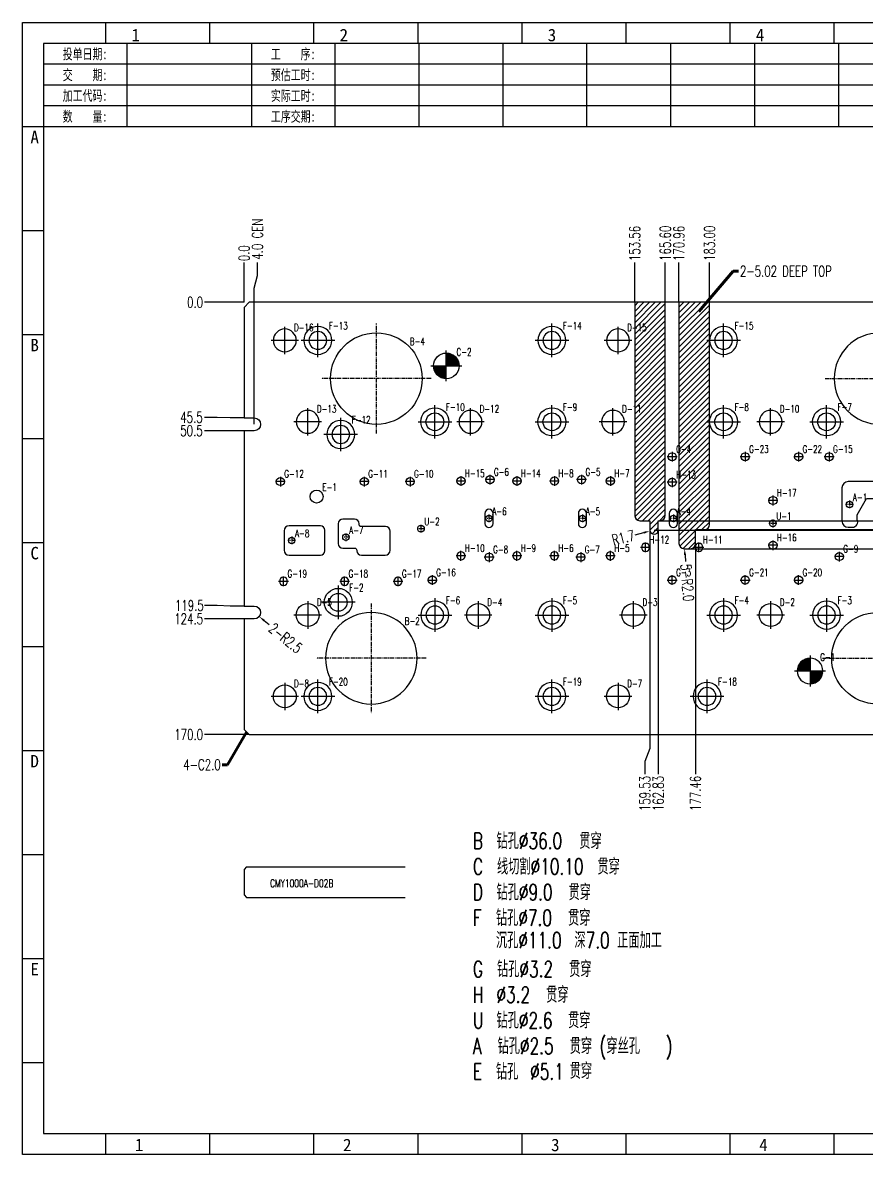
# Model space of a CAD drawing. Header units: millimetres. Extents: x -2852 to 5627, y -2271 to 1849.
# Drawn here: x 4346.7 to 4678.4, y -2270.9 to -1825.8 of the extents above; entities that cross this region are included whole.
import ezdxf
from ezdxf.enums import TextEntityAlignment as Align

# ---------------------------------------------------------------- set-up
doc = ezdxf.new("R2010")
doc.units = ezdxf.units.MM
doc.header["$PDSIZE"] = 3
doc.linetypes.add('CENTER', pattern=[50.8, 31.75, -6.35, 6.35, -6.35])
doc.linetypes.add('CENTER2', pattern=[1.125, 0.75, -0.125, 0.125, -0.125])
for name, color, linetype in [('1', 7, 'Continuous'), ('41', 1, 'Continuous'), ('51', 1, 'CENTER2'), ('D02', 67, 'Continuous')]:
    doc.layers.add(name, color=color, linetype=linetype)
doc.styles.add('jet01', font='simplex.shx', dxfattribs={"width": 0.7, "bigfont": 'hztxt.shx'})
doc.styles.add('jet02', font='simplex.shx', dxfattribs={"width": 0.7})
doc.styles.get("Standard").update_dxf_attribs({"font": '仿宋_GB2312_0.ttf', "width": 0.7})
doc.styles.add('tk', font='', dxfattribs={"width": 0.7})
doc.styles.add('tk 2', font='仿宋_GB2312_0.ttf', dxfattribs={"width": 0.65})
doc.styles.get('tk').set_extended_font_data('NSimSun')
doc.dimstyles.new('jet02', dxfattribs={"dimtxt": 3.5, "dimasz": 2.1, "dimexe": 1, "dimexo": 0, "dimgap": 0.5, "dimtad": 0, "dimtoh": 1, "dimdec": 3, "dimzin": 9, "dimdsep": 46, "dimtxsty": 'jet02', "dimcen": 0, "dimclrt": 256, "dimazin": 2, "dimtfac": 1, "dimtdec": 3, "dimtofl": 0, "dimtmove": 0, "dimatfit": 1, "dimfxl": 0, "dimarcsym": 0})

# ---------------------------------------------------------------- blocks, each defined once
blk = doc.blocks.new('A3-N')
at = {"layer": '1', "color": 1}
for p, q in [((0, 0), (0, 296.73)), ((0, 296.73), (420, 296.73)), ((21.82, 291.27), (21.82, 296.73)), ((49.09, 291.27), (49.09, 296.73)), ((76.36, 291.27), (76.36, 296.73)), ((103.64, 291.27), (103.64, 296.73)), ((103.64, 291.27), (103.64, 296.73)), ((103.64, 291.27), (103.64, 296.73)), ((130.91, 291.27), (130.91, 296.73)), ((158.18, 291.27), (158.18, 296.73)), ((185.45, 291.27), (185.45, 296.73)), ((212.73, 291.27), (212.73, 296.73)), ((5.45, 269.45), (0, 269.45)), ((5.45, 242.18), (0, 242.18)), ((5.45, 214.91), (0, 214.91)), ((5.45, 187.64), (0, 187.64)), ((5.45, 160.36), (0, 160.36)), ((5.45, 133.09), (0, 133.09)), ((5.45, 105.82), (0, 105.82)), ((5.45, 78.55), (0, 78.55)), ((5.45, 51.27), (0, 51.27)), ((5.45, 24), (0, 24)), ((21.82, 0), (21.82, 5.45)), ((49.09, 0), (49.09, 5.45)), ((76.36, 0), (76.36, 5.45)), ((103.64, 0), (103.64, 5.45)), ((130.91, 0), (130.91, 5.45)), ((158.18, 0), (158.18, 5.45)), ((185.45, 0), (185.45, 5.45)), ((212.73, 0), (212.73, 5.45)), ((1, 0), (0, 0)), ((420, 0), (1, 0))]:
    blk.add_line(p, q, dxfattribs=at)
at = {"layer": '1'}
blk.add_lwpolyline([(221.45, 5.45), (414.55, 5.45), (414.55, 291.27), (5.45, 291.27), (5.45, 5.45), (414.55, 5.45)], dxfattribs=at)
at = {"layer": '41'}
for p, q in [((27.27, 291.27), (27.27, 269.45)), ((60, 291.27), (60, 269.45)), ((81.82, 291.27), (81.82, 269.45)), ((103.82, 291.27), (103.82, 269.45)), ((125.82, 291.27), (125.82, 269.45)), ((147.82, 291.27), (147.82, 269.45)), ((169.82, 291.27), (169.82, 269.45)), ((191.82, 291.27), (191.82, 269.45)), ((213.82, 291.27), (213.82, 269.45)), ((367.82, 285.82), (5.45, 285.82)), ((367.82, 280.36), (5.45, 280.36)), ((367.82, 274.91), (5.45, 274.91)), ((414.55, 269.45), (5.45, 269.45))]:
    blk.add_line(p, q, dxfattribs=at)
at = {"layer": '1', "color": 1}
for s, p in [('1', (29.64, 295.11)), ('2', (84.18, 295.11)), ('3', (138.73, 295.11)), ('4', (193.27, 295.11)), ('1', (30.53, 4.11)), ('2', (85.08, 4.11)), ('3', (139.62, 4.11)), ('4', (194.17, 4.11))]:
    blk.add_text(s, height=3.27, dxfattribs=at).set_placement(p, align=Align.TOP_CENTER)
at = {"layer": '1', "style": 'tk', "width": 0.7}
for s, p in [('投单日期:', (16.36, 288.55)), ('工    序:', (70.91, 288.55)), ('交    期:', (16.36, 283.09)), ('预估工时:', (70.91, 283.09)), ('加工代码:', (16.36, 277.64)), ('实际工时:', (70.91, 277.64)), ('数    量:', (16.36, 272.18)), ('工序交期:', (70.91, 272.18))]:
    blk.add_text(s, height=2.727, dxfattribs=at).set_placement(p, align=Align.MIDDLE)
at = {"layer": '1', "color": 1}
for s, p in [('A', (2.04, 268.36)), ('B', (2.04, 213.82)), ('C', (2.04, 159.27)), ('D', (2.04, 104.73)), ('E', (2.04, 50.18))]:
    blk.add_text(s, height=3.27, dxfattribs=at).set_placement(p, align=Align.TOP_LEFT)
at = {"layer": '1', "style": 'tk 2', "width": 0.7}
for tag, p in [('PATR-NO1', (309.84, 32.96)), ('TITLE', (365.74, 30.9)), ('PATR-NO2', (309.84, 27.81)), ('DWG-NO:', (366.54, 18.14))]:
    blk.add_attdef(tag, p, '', height=3.27, dxfattribs=at)
at = {"layer": '1', "color": 1, "style": 'tk 2', "width": 0.7}
for tag, p in [('DRAW', (314.55, 7.27)), ('DATE', (334.72, 7.32))]:
    blk.add_attdef(tag, p, '', height=3.49, dxfattribs=at)
at = {"layer": '1', "style": 'tk 2', "width": 0.7}
for tag, p in [('SCALE', (376.55, 8.73)), ('SHEET', (386.6, 8.72)), ('REV', (397.38, 8.73))]:
    blk.add_attdef(tag, text='', height=2.18, dxfattribs=at).set_placement(p, align=Align.MIDDLE_LEFT)
blk = doc.blocks.new('D02-LM10')
at = {"layer": 'D02', "color": 6, "linetype": 'CENTER'}
for p, q in [((1.92, 0), (-1.92, 0)), ((0, 1.92), (0, -1.92))]:
    blk.add_line(p, q, dxfattribs=at)
at = {"layer": 'D02', "linetype": 'Continuous'}
blk.add_circle((0, 0), 1.6, dxfattribs=at)
blk = doc.blocks.new('D02-LM8')
at = {"layer": 'D02', "color": 6, "linetype": 'CENTER'}
for p, q in [((1.92, 0), (-1.92, 0)), ((0, 1.92), (0, -1.92))]:
    blk.add_line(p, q, dxfattribs=at)
at = {"layer": 'D02', "linetype": 'Continuous'}
blk.add_circle((0, 0), 1.6, dxfattribs=at)
blk = doc.blocks.new('D02-POST20')
at = {"layer": 'D02', "color": 6, "linetype": 'CENTER', "ltscale": 0.05}
for p, q in [((0, 21.6), (0, -21.6)), ((21.6, 0), (-21.6, 0))]:
    blk.add_line(p, q, dxfattribs=at)
at = {"layer": 'D02', "linetype": 'Continuous', "ltscale": 0.05}
blk.add_circle((0, 0), 18, dxfattribs=at)
blk = doc.blocks.new('D02-PIN10')
at = {"layer": 'D02', "color": 6, "linetype": 'CENTER'}
for p, q in [((0, 6.06), (0, -6.06)), ((6.06, 0), (-6.06, 0))]:
    blk.add_line(p, q, dxfattribs=at)
at = {"layer": 'D02', "linetype": 'Continuous'}
blk.add_circle((0, 0), 5.05, dxfattribs=at)
blk = doc.blocks.new('D02-BYKD')
at = {"layer": 'D02', "color": 6, "linetype": 'CENTER', "ltscale": 0.05}
for p, q in [((1.56, 0), (-1.56, 0)), ((0, 1.56), (0, -1.56))]:
    blk.add_line(p, q, dxfattribs=at)
at = {"layer": 'D02', "linetype": 'Continuous', "ltscale": 0.05}
blk.add_circle((0, 0), 1.3, dxfattribs=at)
blk = doc.blocks.new('D02-L8')
at = {"layer": 'D02', "color": 6, "linetype": 'CENTER'}
for p, q in [((0, 5.4), (0, -5.4)), ((5.4, 0), (-5.4, 0))]:
    blk.add_line(p, q, dxfattribs=at)
at = {"layer": 'D02', "linetype": 'Continuous'}
blk.add_circle((0, 0), 4.5, dxfattribs=at)
blk = doc.blocks.new('D02-M6')
at = {"layer": 'D02', "color": 6, "linetype": 'CENTER'}
for p, q in [((0, 6.6), (0, -6.6)), ((6.6, 0), (-6.6, 0))]:
    blk.add_line(p, q, dxfattribs=at)
at = {"layer": 'D02', "linetype": 'Continuous'}
for radius in [5.5, 3.5]:
    blk.add_circle((0, 0), radius, dxfattribs=at)
blk = doc.blocks.new('WCS')
at = {"layer": '1', "color": 6, "linetype": 'CENTER', "ltscale": 0.05}
for p, q in [((1.5, 0), (-1.5, 0)), ((0, 1.5), (0, -1.5))]:
    blk.add_line(p, q, dxfattribs=at)
at = {"layer": '1', "linetype": 'Continuous', "ltscale": 0.05}
blk.add_circle((0, 0), 1.25, dxfattribs=at)
blk = doc.blocks.new('*D4988')
at = {"layer": '41'}
blk.add_line((1807.29, 1195.85), (1807.5, 1193.34), dxfattribs=at)
at = {"layer": '41', "ltscale": 0.05}
blk.add_solid([(1807.7, 1195.89), (1806.87, 1195.82), (1807.08, 1198.36)], dxfattribs=at)
at = {"layer": 'Defpoints', "color": 0, "ltscale": 0.05}
for p in [(1806.91, 1200.36), (1807.08, 1198.36)]:
    blk.add_point(p, dxfattribs=at)
at = {"layer": '41', "ltscale": 0.05, "insert": (1808.19, 1185), "char_height": 4.2, "attachment_point": 5, "rotation": 274.7782, "style": 'jet02'}
blk.add_mtext('5-R2.0', dxfattribs=at)
blk = doc.blocks.new('*D4989')
at = {"layer": '41'}
blk.add_line((1787.72, 1203.84), (1791.08, 1204.66), dxfattribs=at)
at = {"layer": '41', "ltscale": 0.05}
blk.add_solid([(1791.18, 1204.26), (1790.98, 1205.07), (1793.53, 1205.26)], dxfattribs=at)
at = {"layer": 'Defpoints', "color": 0, "ltscale": 0.05}
for p in [(1793.53, 1205.26), (1795.13, 1205.66)]:
    blk.add_point(p, dxfattribs=at)
at = {"layer": '41', "ltscale": 0.05, "insert": (1782.99, 1202.68), "char_height": 4.2, "attachment_point": 5, "rotation": 13.7586, "style": 'jet02'}
blk.add_mtext('R1.7', dxfattribs=at)
blk = doc.blocks.new('*D4990')
at = {"layer": '41'}
blk.add_line((1641.84, 1170.08), (1643.79, 1168.48), dxfattribs=at)
at = {"layer": '41', "ltscale": 0.05}
blk.add_solid([(1642.11, 1170.4), (1641.57, 1169.75), (1639.89, 1171.67)], dxfattribs=at)
at = {"layer": 'Defpoints', "color": 0, "ltscale": 0.05}
for p in [(1637.95, 1173.26), (1639.89, 1171.67)]:
    blk.add_point(p, dxfattribs=at)
at = {"layer": '41', "ltscale": 0.05, "insert": (1650.27, 1163.18), "char_height": 4.2, "attachment_point": 5, "rotation": 320.7201, "style": 'jet02'}
blk.add_mtext('2-R2.5', dxfattribs=at)
blk = doc.blocks.new('*D4991')
at = {"layer": '41', "ltscale": 0.05}
blk.add_line((1633.95, 1295.26), (1618.35, 1295.26), dxfattribs=at)
at = {"layer": 'Defpoints', "color": 0, "ltscale": 0.05}
for p in [(1618.35, 1295.26), (1633.95, 1295.26), (1633.95, 1295.26)]:
    blk.add_point(p, dxfattribs=at)
at = {"layer": '41', "ltscale": 0.05, "insert": (1614.67, 1295.26), "char_height": 4.2, "attachment_point": 5, "style": 'jet02'}
blk.add_mtext('0.0', dxfattribs=at)
blk = doc.blocks.new('*D4992')
at = {"layer": '41', "ltscale": 0.05}
blk.add_line((1635.95, 1125.26), (1618.35, 1125.26), dxfattribs=at)
at = {"layer": 'Defpoints', "color": 0, "ltscale": 0.05}
for p in [(1633.95, 1295.26), (1618.35, 1125.26), (1635.95, 1125.26)]:
    blk.add_point(p, dxfattribs=at)
at = {"layer": '41', "ltscale": 0.05, "insert": (1612.15, 1125.26), "char_height": 4.2, "attachment_point": 5, "style": 'jet02'}
blk.add_mtext('170.0', dxfattribs=at)
blk = doc.blocks.new('*D4993')
at = {"layer": '41', "ltscale": 0.05}
blk.add_line((1633.95, 1170.76), (1618.35, 1170.76), dxfattribs=at)
at = {"layer": 'Defpoints', "color": 0, "ltscale": 0.05}
for p in [(1633.95, 1295.26), (1618.35, 1170.76), (1633.95, 1170.76)]:
    blk.add_point(p, dxfattribs=at)
at = {"layer": '41', "ltscale": 0.05, "insert": (1612.15, 1170.76), "char_height": 4.2, "attachment_point": 5, "style": 'jet02'}
blk.add_mtext('124.5', dxfattribs=at)
blk = doc.blocks.new('*D4994')
at = {"layer": '41', "ltscale": 0.05}
for p, q in [((1623.39, 1176.01), (1618.35, 1176.01)), ((1628.43, 1175.76), (1623.39, 1176.01)), ((1633.95, 1175.76), (1628.43, 1175.76))]:
    blk.add_line(p, q, dxfattribs=at)
at = {"layer": 'Defpoints', "color": 0, "ltscale": 0.05}
for p in [(1633.95, 1295.26), (1618.35, 1176.01), (1633.95, 1175.76)]:
    blk.add_point(p, dxfattribs=at)
at = {"layer": '41', "ltscale": 0.05, "insert": (1612.43, 1176.01), "char_height": 4.2, "attachment_point": 5, "style": 'jet02'}
blk.add_mtext('119.5', dxfattribs=at)
blk = doc.blocks.new('*D4995')
at = {"layer": '41', "ltscale": 0.05}
blk.add_line((1633.95, 1244.76), (1618.35, 1244.76), dxfattribs=at)
at = {"layer": 'Defpoints', "color": 0, "ltscale": 0.05}
for p in [(1633.95, 1295.26), (1618.35, 1244.76), (1633.95, 1244.76)]:
    blk.add_point(p, dxfattribs=at)
at = {"layer": '41', "ltscale": 0.05, "insert": (1613.27, 1244.76), "char_height": 4.2, "attachment_point": 5, "style": 'jet02'}
blk.add_mtext('50.5', dxfattribs=at)
blk = doc.blocks.new('*D4996')
at = {"layer": '41', "ltscale": 0.05}
for p, q in [((1623.39, 1250.01), (1618.35, 1250.01)), ((1628.43, 1249.76), (1623.39, 1250.01)), ((1633.95, 1249.76), (1628.43, 1249.76))]:
    blk.add_line(p, q, dxfattribs=at)
at = {"layer": 'Defpoints', "color": 0, "ltscale": 0.05}
for p in [(1633.95, 1295.26), (1618.35, 1250.01), (1633.95, 1249.76)]:
    blk.add_point(p, dxfattribs=at)
at = {"layer": '41', "ltscale": 0.05, "insert": (1613.27, 1250.01), "char_height": 4.2, "attachment_point": 5, "style": 'jet02'}
blk.add_mtext('45.5', dxfattribs=at)
blk = doc.blocks.new('*D4997')
at = {"layer": '41', "ltscale": 0.05}
for p, q in [((1809.41, 1198.36), (1942.48, 1198.36)), ((1942.48, 1198.36), (1947.52, 1195.36)), ((1947.52, 1195.36), (1952.56, 1195.36))]:
    blk.add_line(p, q, dxfattribs=at)
at = {"layer": 'Defpoints', "color": 0, "ltscale": 0.05}
for p in [(1633.95, 1295.26), (1809.41, 1198.36), (1952.56, 1195.36)]:
    blk.add_point(p, dxfattribs=at)
at = {"layer": '41', "ltscale": 0.05, "insert": (1957.57, 1195.36), "char_height": 4.2, "attachment_point": 5, "style": 'jet02'}
blk.add_mtext('96.9', dxfattribs=at)
blk = doc.blocks.new('*D4998')
at = {"layer": '41', "ltscale": 0.05}
for p, q in [((1795.13, 1205.66), (1942.48, 1205.66)), ((1942.48, 1205.66), (1947.52, 1200.61)), ((1947.52, 1200.61), (1952.56, 1200.61))]:
    blk.add_line(p, q, dxfattribs=at)
at = {"layer": 'Defpoints', "color": 0, "ltscale": 0.05}
for p in [(1633.95, 1295.26), (1795.13, 1205.66), (1952.56, 1200.61)]:
    blk.add_point(p, dxfattribs=at)
at = {"layer": '41', "ltscale": 0.05, "insert": (1963.17, 1200.61), "char_height": 4.2, "attachment_point": 5, "style": 'jet02'}
blk.add_mtext('89.6{\\C1; CEN }', dxfattribs=at)
blk = doc.blocks.new('*D4999')
at = {"layer": '41', "ltscale": 0.05}
blk.add_line((1814.95, 1205.86), (1952.56, 1205.86), dxfattribs=at)
at = {"layer": 'Defpoints', "color": 0, "ltscale": 0.05}
for p in [(1633.95, 1295.26), (1814.95, 1205.86), (1952.56, 1205.86)]:
    blk.add_point(p, dxfattribs=at)
at = {"layer": '41', "ltscale": 0.05, "insert": (1957.71, 1205.86), "char_height": 4.2, "attachment_point": 5, "style": 'jet02'}
blk.add_mtext('89.4', dxfattribs=at)
blk = doc.blocks.new('*D5000')
at = {"layer": '41', "ltscale": 0.05}
for p, q in [((1942.48, 1209.36), (1947.52, 1211.11)), ((1947.52, 1211.11), (1952.56, 1211.11)), ((1797.55, 1209.36), (1942.48, 1209.36))]:
    blk.add_line(p, q, dxfattribs=at)
at = {"layer": 'Defpoints', "color": 0, "ltscale": 0.05}
for p in [(1633.95, 1295.26), (1952.56, 1211.11), (1797.55, 1209.36)]:
    blk.add_point(p, dxfattribs=at)
at = {"layer": '41', "ltscale": 0.05, "insert": (1957.57, 1211.11), "char_height": 4.2, "attachment_point": 5, "style": 'jet02'}
blk.add_mtext('85.9', dxfattribs=at)
blk = doc.blocks.new('*D5001')
at = {"layer": '41', "ltscale": 0.05}
blk.add_line((1633.95, 1295.26), (1633.95, 1310.86), dxfattribs=at)
at = {"layer": 'Defpoints', "color": 0, "ltscale": 0.05}
for p in [(1633.95, 1310.86), (1633.95, 1295.26), (1633.95, 1295.26)]:
    blk.add_point(p, dxfattribs=at)
at = {"layer": '41', "ltscale": 0.05, "insert": (1633.95, 1314.54), "char_height": 4.2, "attachment_point": 5, "rotation": 90, "style": 'jet02'}
blk.add_mtext('0.0', dxfattribs=at)
blk = doc.blocks.new('*D5002')
at = {"layer": '41', "ltscale": 0.05}
for p, q in [((1639.2, 1305.82), (1639.2, 1310.86)), ((1637.95, 1300.78), (1639.2, 1305.82)), ((1637.95, 1247.26), (1637.95, 1300.78))]:
    blk.add_line(p, q, dxfattribs=at)
at = {"layer": 'Defpoints', "color": 0, "ltscale": 0.05}
for p in [(1639.2, 1310.86), (1633.95, 1295.26), (1637.95, 1247.26)]:
    blk.add_point(p, dxfattribs=at)
at = {"layer": '41', "ltscale": 0.05, "insert": (1639.2, 1320.07), "char_height": 4.2, "attachment_point": 5, "rotation": 90, "style": 'jet02'}
blk.add_mtext('4.0{\\C1; CEN }', dxfattribs=at)
blk = doc.blocks.new('*D5003')
at = {"layer": '41', "ltscale": 0.05}
blk.add_line((1787.51, 1295.26), (1787.51, 1310.86), dxfattribs=at)
at = {"layer": 'Defpoints', "color": 0, "ltscale": 0.05}
for p in [(1787.51, 1310.86), (1633.95, 1295.26), (1787.51, 1295.26)]:
    blk.add_point(p, dxfattribs=at)
at = {"layer": '41', "ltscale": 0.05, "insert": (1787.51, 1318.39), "char_height": 4.2, "attachment_point": 5, "rotation": 90, "style": 'jet02'}
blk.add_mtext('153.56', dxfattribs=at)
blk = doc.blocks.new('*D5004')
at = {"layer": '41', "ltscale": 0.05}
blk.add_line((1799.55, 1295.26), (1799.55, 1310.86), dxfattribs=at)
at = {"layer": 'Defpoints', "color": 0, "ltscale": 0.05}
for p in [(1799.55, 1310.86), (1633.95, 1295.26), (1799.55, 1295.26)]:
    blk.add_point(p, dxfattribs=at)
at = {"layer": '41', "ltscale": 0.05, "insert": (1799.55, 1318.46), "char_height": 4.2, "attachment_point": 5, "rotation": 90, "style": 'jet02'}
blk.add_mtext('165.60', dxfattribs=at)
blk = doc.blocks.new('*D5005')
at = {"layer": '41', "ltscale": 0.05}
blk.add_line((1804.91, 1295.26), (1804.91, 1310.86), dxfattribs=at)
at = {"layer": 'Defpoints', "color": 0, "ltscale": 0.05}
for p in [(1804.91, 1310.86), (1633.95, 1295.26), (1804.91, 1295.26)]:
    blk.add_point(p, dxfattribs=at)
at = {"layer": '41', "ltscale": 0.05, "insert": (1804.91, 1318.39), "char_height": 4.2, "attachment_point": 5, "rotation": 90, "style": 'jet02'}
blk.add_mtext('170.96', dxfattribs=at)
blk = doc.blocks.new('*D5006')
at = {"layer": '41', "ltscale": 0.05}
blk.add_line((1816.95, 1295.26), (1816.95, 1310.86), dxfattribs=at)
at = {"layer": 'Defpoints', "color": 0, "ltscale": 0.05}
for p in [(1816.95, 1310.86), (1633.95, 1295.26), (1816.95, 1295.26)]:
    blk.add_point(p, dxfattribs=at)
at = {"layer": '41', "ltscale": 0.05, "insert": (1816.95, 1318.46), "char_height": 4.2, "attachment_point": 5, "rotation": 90, "style": 'jet02'}
blk.add_mtext('183.00', dxfattribs=at)
blk = doc.blocks.new('*D5007')
at = {"layer": '41', "ltscale": 0.05}
blk.add_line((1936.95, 1293.26), (1936.95, 1310.86), dxfattribs=at)
at = {"layer": 'Defpoints', "color": 0, "ltscale": 0.05}
for p in [(1936.95, 1310.86), (1633.95, 1295.26), (1936.95, 1293.26)]:
    blk.add_point(p, dxfattribs=at)
at = {"layer": '41', "ltscale": 0.05, "insert": (1936.95, 1317.34), "char_height": 4.2, "attachment_point": 5, "rotation": 90, "style": 'jet02'}
blk.add_mtext('303.0', dxfattribs=at)
blk = doc.blocks.new('*D5008')
at = {"layer": '41', "ltscale": 0.05}
for p, q in [((1793.48, 1205.66), (1793.48, 1119.73)), ((1793.48, 1119.73), (1791.53, 1114.69)), ((1791.53, 1114.69), (1791.53, 1109.65))]:
    blk.add_line(p, q, dxfattribs=at)
at = {"layer": 'Defpoints', "color": 0, "ltscale": 0.05}
for p in [(1633.95, 1295.26), (1793.48, 1205.66), (1791.53, 1109.65)]:
    blk.add_point(p, dxfattribs=at)
at = {"layer": '41', "ltscale": 0.05, "insert": (1791.53, 1102.05), "char_height": 4.2, "attachment_point": 5, "rotation": 90, "style": 'jet02'}
blk.add_mtext('159.53', dxfattribs=at)
blk = doc.blocks.new('*D5009')
at = {"layer": '41', "ltscale": 0.05}
blk.add_line((1796.78, 1205.66), (1796.78, 1109.65), dxfattribs=at)
at = {"layer": 'Defpoints', "color": 0, "ltscale": 0.05}
for p in [(1633.95, 1295.26), (1796.78, 1205.66), (1796.78, 1109.65)]:
    blk.add_point(p, dxfattribs=at)
at = {"layer": '41', "ltscale": 0.05, "insert": (1796.78, 1102.05), "char_height": 4.2, "attachment_point": 5, "rotation": 90, "style": 'jet02'}
blk.add_mtext('162.83', dxfattribs=at)
blk = doc.blocks.new('*D5010')
at = {"layer": '41', "ltscale": 0.05}
blk.add_line((1811.41, 1200.36), (1811.41, 1109.65), dxfattribs=at)
at = {"layer": 'Defpoints', "color": 0, "ltscale": 0.05}
for p in [(1633.95, 1295.26), (1811.41, 1200.36), (1811.41, 1109.65)]:
    blk.add_point(p, dxfattribs=at)
at = {"layer": '41', "ltscale": 0.05, "insert": (1811.41, 1102.12), "char_height": 4.2, "attachment_point": 5, "rotation": 90, "style": 'jet02'}
blk.add_mtext('177.46', dxfattribs=at)

msp = doc.modelspace()

# ---------------------------------------------------------------- hatches: boundary and pattern name
at = {"layer": '41', "ltscale": 0.05}
h = msp.add_hatch(dxfattribs=at)
h.set_pattern_fill('ANSI31', color=256, scale=0.5, style=0)
h.set_pattern_definition([(45, (4433.809, -1935.7575), (-1.122532, 1.122532), [])])
h.paths.add_polyline_path([(4736.809, -2103.7575), (4736.809, -1937.7575), (4734.809, -1935.7575), (4599.404, -1935.7575), (4599.404, -2019.6575, -0.41421356), (4597.404, -2021.6575), (4596.634, -2021.6575), (4596.634, -2025.3575, -1), (4593.334, -2025.3575), (4593.334, -2021.6575), (4589.364, -2021.6575, -0.41421356), (4587.364, -2019.6575), (4587.364, -1935.7575), (4435.809, -1935.7575), (4433.809, -1937.7575), (4433.809, -1981.2575), (4437.809, -1981.2575, -1), (4437.809, -1986.2575), (4433.809, -1986.2575), (4433.809, -2055.2575), (4437.809, -2055.2575, -1), (4437.809, -2060.2575), (4433.809, -2060.2575), (4433.809, -2103.7575), (4435.809, -2105.7575), (4734.809, -2105.7575)], flags=17)
h.paths.add_polyline_path([(4736.809, -2103.7575), (4736.809, -1937.7575), (4734.809, -1935.7575), (4616.804, -1935.7575), (4616.804, -2023.1575, -0.41421356), (4614.804, -2025.1575), (4611.264, -2025.1575), (4611.264, -2030.6575, -0.41421356), (4609.264, -2032.6575), (4606.764, -2032.6575, -0.41421356), (4604.764, -2030.6575), (4604.764, -1935.7575), (4435.809, -1935.7575), (4433.809, -1937.7575), (4433.809, -1981.2575), (4437.809, -1981.2575, -1), (4437.809, -1986.2575), (4433.809, -1986.2575), (4433.809, -2055.2575), (4437.809, -2055.2575, -1), (4437.809, -2060.2575), (4433.809, -2060.2575), (4433.809, -2103.7575), (4435.809, -2105.7575), (4734.809, -2105.7575)], flags=17)
at = {"layer": 'D02', "ltscale": 0.05}
h = msp.add_hatch(dxfattribs=at)
h.set_pattern_fill('ANSI31', color=3, scale=0.1, angle=180, style=0)
h.set_pattern_definition([(225, (5160.1153, -1469.24046), (0.2245064, -0.2245064), [])])
h.paths.add_polyline_path([(4508.259, -1960.7575, 0.41421356), (4513.309, -1965.8075), (4513.309, -1960.7575)])
h.paths.add_polyline_path([(4518.359, -1960.7575, 0.41421356), (4513.309, -1955.7075), (4513.309, -1960.7575)])
h = msp.add_hatch(dxfattribs=at)
h.set_pattern_fill('ANSI31', color=3, scale=0.1, style=0)
h.set_pattern_definition([(135, (5303.1153, -2572.2746), (0.2245064, 0.2245064), [])])
edge = h.paths.add_edge_path()
edge.add_ellipse((4656.309, -2080.7575), major_axis=(3.5709, 3.5709), ratio=1, start_angle=45, end_angle=135, ccw=False)
edge.add_line((4656.309, -2075.7075), (4656.309, -2080.7575))
edge.add_line((4656.309, -2080.7575), (4651.259, -2080.7575))
edge = h.paths.add_edge_path()
edge.add_ellipse((4656.309, -2080.7575), major_axis=(3.5709, 3.5709), ratio=1, start_angle=225, end_angle=315, ccw=False)
edge.add_line((4656.309, -2085.8075), (4656.309, -2080.7575))
edge.add_line((4656.309, -2080.7575), (4661.359, -2080.7575))

# ---------------------------------------------------------------- linework, layer by layer
at = {"layer": '1', "ltscale": 0.05}
for p, q in [((4434.809, -2157.8311), (4433.809, -2158.8311)), ((4434.809, -2157.8311), (4497.1831, -2157.8311)), ((4433.809, -2158.8311), (4433.809, -2168.8311)), ((4433.809, -2168.8311), (4434.809, -2169.8311)), ((4434.809, -2169.8311), (4497.1831, -2169.8311))]:
    msp.add_line(p, q, dxfattribs=at)
at = {"layer": 'D02', "ltscale": 0.05}
for points in [[(4433.809, -2055.2575), (4437.809, -2055.2575, -1), (4437.809, -2060.2575), (4433.809, -2060.2575), (4433.809, -2103.7575), (4435.809, -2105.7575), (4734.809, -2105.7575), (4736.809, -2103.7575), (4736.809, -1937.7575), (4734.809, -1935.7575), (4435.809, -1935.7575), (4433.809, -1937.7575), (4433.809, -1981.2575), (4437.809, -1981.2575, -1), (4437.809, -1986.2575), (4433.809, -1986.2575)], [(4681.109, -2012.9775, 0.41421356), (4683.209, -2010.8775), (4683.209, -2008.3575, 0.41421356), (4681.109, -2006.2575), (4671.309, -2006.2575, 0.41421356), (4668.809, -2008.7575), (4668.809, -2021.7575, 0.41421356), (4671.309, -2024.2575), (4672.959, -2024.2575, 0.54980446), (4674.859, -2021.2631), (4674.859, -2019.369), (4678.5491, -2012.9775)], [(4531.659, -2022.7575), (4531.659, -2018.7575, 1), (4528.459, -2018.7575), (4528.459, -2022.7575, 1)], [(4568.409, -2022.7575), (4568.409, -2018.7575, 1), (4565.209, -2018.7575), (4565.209, -2022.7575, 1)], [(4604.159, -2022.7575), (4604.159, -2018.7575, 1), (4600.959, -2018.7575), (4600.959, -2022.7575, 1)], [(4451.509, -2035.2575), (4463.779, -2035.2575, 0.41421356), (4465.579, -2033.4575), (4465.579, -2025.4075, 0.41421356), (4463.779, -2023.6075), (4451.509, -2023.6075, 0.41421356), (4449.509, -2025.6075), (4449.509, -2033.2575, 0.41421356)], [(4477.209, -2021.0575), (4472.609, -2021.0575, 0.41421356), (4470.809, -2022.8575), (4470.809, -2030.6575, 0.41421356), (4472.609, -2032.4575), (4477.309, -2032.4575, -0.41421356), (4478.109, -2033.2575), (4478.109, -2033.4575, 0.41421356), (4479.909, -2035.2575), (4489.209, -2035.2575, 0.41421356), (4491.209, -2033.2575), (4491.209, -2025.7575, 0.41421356), (4489.409, -2023.9575), (4479.809, -2023.9575, -0.41421356), (4479.009, -2023.1575), (4479.009, -2022.8575, 0.41421356)]]:
    msp.add_lwpolyline(points, format="xyb", close=True, dxfattribs=at)
for points in [[(4587.364, -1935.7575), (4587.364, -2019.6575, 0.41421356), (4589.364, -2021.6575), (4593.334, -2021.6575), (4593.334, -2025.3575, 1), (4596.634, -2025.3575), (4596.634, -2021.6575), (4597.404, -2021.6575, 0.41421356), (4599.404, -2019.6575), (4599.404, -1935.7575)], [(4604.764, -1935.7575), (4604.764, -2030.6575, 0.41421356), (4606.764, -2032.6575), (4609.264, -2032.6575, 0.41421356), (4611.264, -2030.6575), (4611.264, -2025.1575), (4614.804, -2025.1575, 0.41421356), (4616.804, -2023.1575), (4616.804, -1935.7575)]]:
    msp.add_lwpolyline(points, format="xyb", dxfattribs=at)
msp.add_circle((4462.309, -2012.1575), 2.555, dxfattribs=at)

# ---------------------------------------------------------------- block references
at = {"layer": '1', "ltscale": 0.05, "xscale": 1.5, "yscale": 1.5, "zscale": 1.5}
msp.add_blockref('A3-N', (4346.7373, -2270.8642), dxfattribs=at)
at = {"layer": '51', "ltscale": 0.05}
for p in [(4671.809, -2015.2575), (4530.059, -2020.7575), (4566.809, -2020.7575), (4602.559, -2020.7575), (4452.509, -2029.4325), (4473.809, -2028.1575)]:
    msp.add_blockref('WCS', p, dxfattribs=at)
at = {"layer": 'D02', "extrusion": (0, 0, -1), "zscale": -1, "rotation": 180}
for name, p in [('D02-M6', (-4462.809, -1950.7575)), ('D02-M6', (-4554.809, -1950.7575)), ('D02-M6', (-4622.309, -1950.7575)), ('D02-L8', (-4449.809, -1950.7575)), ('D02-L8', (-4580.809, -1950.7575)), ('D02-L8', (-4458.809, -1982.7575)), ('D02-L8', (-4522.809, -1982.7575)), ('D02-L8', (-4578.809, -1982.7575)), ('D02-L8', (-4640.809, -1982.7575)), ('D02-M6', (-4471.809, -1987.7575)), ('D02-LM10', (-4519.059, -2035.4575)), ('D02-LM10', (-4541.059, -2035.4575)), ('D02-LM10', (-4555.809, -2035.4575)), ('D02-LM10', (-4577.809, -2035.4575)), ('D02-LM10', (-4591.609, -2032.1575)), ('D02-LM10', (-4612.609, -2032.1575)), ('D02-LM8', (-4449.309, -2045.5075)), ('D02-LM8', (-4473.309, -2045.5075)), ('D02-LM8', (-4494.309, -2045.5075)), ('D02-M6', (-4462.809, -2090.7575)), ('D02-M6', (-4554.809, -2090.7575)), ('D02-M6', (-4615.809, -2090.7575))]:
    msp.add_blockref(name, p, dxfattribs=at)
at = {"layer": 'D02', "ltscale": 0.05}
for p, rotation in [((4485.809, -1965.7575), 270), ((4682.809, -2075.7575), 90)]:
    msp.add_blockref('D02-POST20', p, dxfattribs=dict(at, rotation=rotation))
at = {"layer": 'D02', "ltscale": 0.05, "extrusion": (0, 0, -1), "zscale": -1}
for p, rotation in [((-4683.809, -1965.7575), 270), ((-4483.809, -2075.7575), 90)]:
    msp.add_blockref('D02-POST20', p, dxfattribs=dict(at, rotation=rotation))
at = {"layer": 'D02', "rotation": 180}
for name, p in [('D02-PIN10', (4513.309, -1960.7575)), ('D02-M6', (4508.809, -1982.7575)), ('D02-M6', (4554.809, -1982.7575)), ('D02-M6', (4622.309, -1982.7575)), ('D02-M6', (4662.809, -1982.7575)), ('D02-LM8', (4507.809, -2045.0075)), ('D02-LM8', (4602.109, -2045.0075)), ('D02-LM8', (4630.809, -2045.0075)), ('D02-LM8', (4651.809, -2045.0075))]:
    msp.add_blockref(name, p, dxfattribs=at)
at = {"layer": 'D02'}
for name, p in [('D02-LM8', (4602.109, -1996.5075)), ('D02-LM8', (4630.809, -1996.5075)), ('D02-LM8', (4651.809, -1996.5075)), ('D02-LM8', (4663.809, -1996.5075)), ('D02-LM8', (4448.059, -2006.2575)), ('D02-LM8', (4481.059, -2006.2575)), ('D02-LM8', (4499.059, -2006.2575)), ('D02-LM10', (4519.059, -2006.0575)), ('D02-LM8', (4530.459, -2005.5075)), ('D02-LM10', (4541.059, -2006.0575)), ('D02-LM10', (4555.809, -2006.0575)), ('D02-LM8', (4566.459, -2005.5075)), ('D02-LM10', (4577.809, -2006.0575)), ('D02-LM10', (4602.109, -2006.5575)), ('D02-LM10', (4641.709, -2013.7075)), ('D02-BYKD', (4503.339, -2024.7875)), ('D02-BYKD', (4641.709, -2022.7075)), ('D02-LM10', (4641.709, -2031.3075)), ('D02-LM8', (4667.809, -2035.7575)), ('D02-LM8', (4530.159, -2036.0075)), ('D02-LM8', (4566.159, -2036.0075)), ('D02-M6', (4470.809, -2053.7575)), ('D02-L8', (4458.809, -2058.7575)), ('D02-L8', (4525.809, -2058.7575)), ('D02-L8', (4586.809, -2058.7575)), ('D02-L8', (4640.809, -2058.7575)), ('D02-L8', (4449.809, -2090.7575)), ('D02-L8', (4580.809, -2090.7575))]:
    msp.add_blockref(name, p, dxfattribs=at)
at = {"layer": 'D02', "extrusion": (0, 0, -1), "zscale": -1}
for name, p in [('D02-M6', (-4508.809, -2058.7575)), ('D02-M6', (-4554.809, -2058.7575)), ('D02-M6', (-4622.309, -2058.7575)), ('D02-M6', (-4662.809, -2058.7575)), ('D02-PIN10', (-4656.309, -2080.7575))]:
    msp.add_blockref(name, p, dxfattribs=at)

# ---------------------------------------------------------------- texts
at = {"layer": '1', "ltscale": 0.05, "style": 'jet01', "width": 0.7}
msp.add_text('CMY1000A-D02B', height=3.083124, dxfattribs=at).set_placement((4444.0087, -2165.7871))
at = {"layer": '41', "ltscale": 0.05, "style": 'jet01', "width": 0.7}
for s, height, p in [('D-16', 2.94, (4453.4068, -1947.1598)), ('F-13', 2.94, (4467.1139, -1946.4527)), ('F-14', 2.94, (4559.1139, -1946.4527)), ('D-15', 2.94, (4584.4068, -1947.1598)), ('F-15', 2.94, (4626.6139, -1946.4527)), ('B-4', 2.94, (4498.9527, -1952.6138)), ('C-2', 2.94, (4517.2957, -1956.7709)), ('F-10', 2.94, (4513.1139, -1978.4527)), ('F-9', 2.94, (4559.1139, -1978.4527)), ('F-8', 2.94, (4626.6139, -1978.4527)), ('F-7', 2.94, (4667.1139, -1978.4527)), ('D-13', 2.94, (4462.4068, -1979.1598)), ('F-12', 2.94, (4476.1139, -1983.4527)), ('D-12', 2.94, (4526.4068, -1979.1598)), ('D-11', 2.94, (4582.4068, -1979.1598)), ('D-10', 2.94, (4644.4068, -1979.1598)), ('G-4', 2.94, (4603.6562, -1994.9604)), ('G-23', 2.94, (4632.3562, -1994.9604)), ('G-22', 2.94, (4653.3562, -1994.9604)), ('G-15', 2.94, (4665.3562, -1994.9604)), ('G-12', 2.94, (4449.6062, -2004.7104)), ('G-11', 2.94, (4482.6062, -2004.7104)), ('G-10', 2.94, (4500.6062, -2004.7104)), ('H-15', 2.94, (4520.6062, -2004.5104)), ('G-6', 2.94, (4532.0062, -2003.9604)), ('H-14', 2.94, (4542.6062, -2004.5104)), ('H-8', 2.94, (4557.3562, -2004.5104)), ('G-5', 2.94, (4568.0062, -2003.9604)), ('H-7', 2.94, (4579.3562, -2004.5104)), ('H-13', 2.94, (4603.6562, -2005.0104)), ('E-1', 2.94, (4464.5314, -2009.9351)), ('H-17', 2.94, (4643.2562, -2012.1604)), ('A-1', 2.94, (4673.1087, -2013.9579)), ('U-2', 2.94, (4504.674, -2023.4525)), ('A-6', 2.94, (4531.3587, -2019.4579)), ('A-5', 2.94, (4568.1087, -2019.4579)), ('A-4', 2.94, (4603.8587, -2019.4579)), ('U-1', 2.94, (4643.044, -2021.3725)), ('A-7', 2.94, (4475.1087, -2026.8579)), ('A-8', 2.94, (4453.8087, -2028.1329)), ('H-12', 2.94, (4593.1562, -2030.6104)), ('H-11', 2.94, (4614.1562, -2030.6104)), ('H-16', 2.94, (4643.2562, -2029.7604)), ('H-10', 2.94, (4520.6062, -2033.9104)), ('G-8', 2.94, (4531.7062, -2034.4604)), ('H-9', 2.94, (4542.6062, -2033.9104)), ('H-6', 2.94, (4557.3562, -2033.9104)), ('G-7', 2.94, (4567.7062, -2034.4604)), ('H-5', 2.94, (4579.3562, -2033.9104)), ('G-9', 2.94, (4669.3562, -2034.2104)), ('G-19', 2.94, (4450.8562, -2043.9604)), ('G-18', 2.94, (4474.8562, -2043.9604)), ('G-17', 2.94, (4495.8562, -2043.9604)), ('G-16', 2.94, (4509.3562, -2043.4604)), ('G-3', 2.94, (4603.6562, -2043.4604)), ('G-21', 2.94, (4632.3562, -2043.4604)), ('G-20', 2.94, (4653.3562, -2043.4604)), ('F-2', 2.94, (4475.1139, -2049.4527)), ('F-6', 2.94, (4513.1139, -2054.4527)), ('F-5', 2.94, (4559.1139, -2054.4527)), ('F-4', 2.94, (4626.6139, -2054.4527)), ('F-3', 2.94, (4667.1139, -2054.4527)), ('D-5', 2.94, (4462.4068, -2055.1598)), ('D-4', 2.94, (4529.4068, -2055.1598)), ('D-3', 2.94, (4590.4068, -2055.1598)), ('D-2', 2.94, (4644.4068, -2055.1598)), ('B-2', 2.94, (4496.9527, -2062.6138)), ('C-1', 2.94, (4660.2957, -2076.7709)), ('D-8', 2.94, (4453.4068, -2087.1598)), ('F-20', 2.94, (4467.1139, -2086.4527)), ('F-19', 2.94, (4559.1139, -2086.4527)), ('D-7', 2.94, (4584.4068, -2087.1598)), ('F-18', 2.94, (4620.1139, -2086.4527)), ('B', 6.3, (4523.771, -2150.753)), ('钻孔%%c36.0', 6.3, (4533.011, -2150.753)), ('贯穿', 6.3, (4565.561, -2150.753)), ('线切割%%c10.10', 6.3, (4533.221, -2160.833)), ('贯穿', 6.3, (4572.701, -2160.833)), ('C', 6.3, (4523.771, -2160.833)), ('D', 6.3, (4523.771, -2170.913)), ('钻孔%%c9.0', 6.3, (4533.011, -2170.913)), ('贯穿', 6.3, (4561.361, -2170.913)), ('F', 6.3, (4523.771, -2180.993)), ('钻孔%%c7.0', 6.3, (4532.801, -2180.993)), ('贯穿', 6.3, (4561.151, -2180.993)), ('沉孔%%c11.0', 6.3, (4532.801, -2189.813)), ('深7.0', 6.3, (4563.671, -2189.813)), ('正面加工', 6.3, (4580.471, -2189.813)), ('钻孔%%c3.2', 6.3, (4533.221, -2201.153)), ('贯穿', 6.3, (4561.571, -2201.153)), ('G', 6.3, (4523.771, -2201.153)), ('H', 6.3, (4523.771, -2211.233)), ('%%c3.2', 6.3, (4533.011, -2211.233)), ('贯穿', 6.3, (4552.541, -2211.233)), ('U', 6.3, (4523.771, -2221.313)), ('钻孔%%c2.6', 6.3, (4533.011, -2221.313)), ('贯穿', 6.3, (4561.151, -2221.313)), ('A', 6.3, (4523.771, -2231.393)), ('钻孔%%c2.5', 6.3, (4533.431, -2231.393)), ('贯穿', 6.3, (4561.781, -2231.393)), ('(穿丝孔   )', 6.3, (4573.5773, -2231.393)), ('贯穿', 6.3, (4561.781, -2241.2006)), ('E', 6.3, (4523.771, -2241.473)), ('钻孔', 6.3, (4532.801, -2241.473)), ('%%C5.1', 6.3, (4546.253, -2241.473))]:
    msp.add_text(s, height=height, dxfattribs=at).set_placement(p)
at = {"layer": '41', "ltscale": 0.05, "char_height": 4.2, "style": 'jet02'}
for s, insert, attachment_point in [('2-5.02 DEEP TOP', (4628.7233, -1923.5273), 4), ('4-C2.0', (4424.624, -2117.6089), 6)]:
    msp.add_mtext(s, dxfattribs=dict(at, insert=insert, attachment_point=attachment_point))

# ---------------------------------------------------------------- dimensions: what is measured, and where the dimension line sits
at = {"layer": '41', "ltscale": 0.05}
for feature_location, offset, dtype, picture, middle in [((4437.809, -1983.7575), (1.25, 63.6026), 1, '*D5002', (4439.059, -1910.9449)), ((4594.984, -2025.3575), (157.4276, -5.05), 0, '*D4998', (4763.0216, -2030.4075))]:
    dim = msp.add_ordinate_dim(feature_location=feature_location, offset=offset, dtype=dtype, origin=(4433.809, -1935.7575), text='<>{\\C1; CEN }', dimstyle='jet02', override={"dimscale": 1.2, "dimtoh": 0, "dimdec": 1, "dimzin": 1, "dimclrd": 256, "dimclre": 256, "dimadec": 1, "dimazin": 0, "dimatfit": 3, "dimlwd": 65535, "dimlwe": 65535}, dxfattribs=at)
    dim.commit()
    dim.dimension.update_dxf_attribs({"geometry": picture, "text_midpoint": middle, "insert": (2799.8548, -3231.0141)})
for feature_location, offset, dtype, origin, override, picture, middle, set_off in [((4599.4040081371, -1935.7575295548), (0, 15.6026032604), 1, (4433.8090081371, -1935.7575295548), {"dimscale": 1.2, "dimtoh": 0, "dimdec": 2, "dimzin": 1, "dimclrd": 256, "dimclre": 256, "dimazin": 0, "dimatfit": 3, "dimlwd": 65535, "dimlwe": 65535}, '*D5004', (4599.4040081371, -1912.5549262944), (2799.8547928426, -3231.0141412744)), ((4616.8040081371, -1935.7575295548), (0, 15.6026032604), 1, (4433.8090081371, -1935.7575295548), {"dimscale": 1.2, "dimtoh": 0, "dimdec": 2, "dimzin": 1, "dimclrd": 256, "dimclre": 256, "dimazin": 0, "dimatfit": 3, "dimlwd": 65535, "dimlwe": 65535}, '*D5006', (4616.8040081371, -1912.5549262944), (2799.8547928426, -3231.0141412744)), ((4587.3640081371, -1935.7575295548), (0, 15.6026032604), 1, (4433.8090081371, -1935.7575295548), {"dimscale": 1.2, "dimtoh": 0, "dimdec": 2, "dimzin": 1, "dimclrd": 256, "dimclre": 256, "dimazin": 0, "dimatfit": 3, "dimlwd": 65535, "dimlwe": 65535}, '*D5003', (4587.3640081371, -1912.6249262944), (2799.8547928426, -3231.0141412744)), ((4604.7640081371, -1935.7575295548), (0, 15.6026032604), 1, (4433.8090081371, -1935.7575295548), {"dimscale": 1.2, "dimtoh": 0, "dimdec": 2, "dimzin": 1, "dimclrd": 256, "dimclre": 256, "dimazin": 0, "dimatfit": 3, "dimlwd": 65535, "dimlwe": 65535}, '*D5005', (4604.7640081371, -1912.6249262944), (2799.8547928426, -3231.0141412744)), ((4736.809, -1937.7575), (0, 17.6026), 1, (4433.809, -1935.7575), {"dimscale": 1.2, "dimtoh": 0, "dimdec": 1, "dimzin": 1, "dimclrd": 256, "dimclre": 256, "dimadec": 1, "dimazin": 0, "dimatfit": 3, "dimlwd": 65535, "dimlwe": 65535}, '*D5007', (4736.809, -1913.6749), (2799.8548, -3231.0141)), ((4433.8090081371, -1935.7575295548), (0, 15.6026032604), 1, (4433.8090081371, -1935.7575295548), {"dimscale": 1.2, "dimtoh": 0, "dimdec": 1, "dimzin": 1, "dimclrd": 256, "dimclre": 256, "dimadec": 1, "dimazin": 0, "dimatfit": 3, "dimlwd": 65535, "dimlwe": 65535}, '*D5001', (4433.8090081371, -1916.4749262944), (2799.8547928426, -3231.0141412744)), ((4435.809, -2105.7575), (-17.6026, 0), 0, (4433.809, -1935.7575), {"dimscale": 1.2, "dimtoh": 0, "dimdec": 1, "dimzin": 1, "dimclrd": 256, "dimclre": 256, "dimadec": 1, "dimazin": 0, "dimatfit": 3, "dimlwd": 65535, "dimlwe": 65535}, '*D4992', (4412.0064, -2105.7575), (2799.8548, -3231.0141)), ((4433.809, -2060.2575), (-15.6026, 0), 0, (4433.809, -1935.7575), {"dimscale": 1.2, "dimtoh": 0, "dimdec": 1, "dimzin": 1, "dimclrd": 256, "dimclre": 256, "dimadec": 1, "dimazin": 0, "dimatfit": 3, "dimlwd": 65535, "dimlwe": 65535}, '*D4993', (4412.0064, -2060.2575), (2799.8548, -3231.0141)), ((4433.809, -2055.2575), (-15.6026, 0.25), 0, (4433.809, -1935.7575), {"dimscale": 1.2, "dimtoh": 0, "dimdec": 1, "dimzin": 1, "dimclrd": 256, "dimclre": 256, "dimadec": 1, "dimazin": 0, "dimatfit": 3, "dimlwd": 65535, "dimlwe": 65535}, '*D4994', (4412.2864, -2055.0075), (2799.8548, -3231.0141)), ((4433.809, -1986.2575), (-15.6026, 0), 0, (4433.809, -1935.7575), {"dimscale": 1.2, "dimtoh": 0, "dimdec": 1, "dimzin": 1, "dimclrd": 256, "dimclre": 256, "dimadec": 1, "dimazin": 0, "dimatfit": 3, "dimlwd": 65535, "dimlwe": 65535}, '*D4995', (4413.1264, -1986.2575), (2799.8548, -3231.0141)), ((4433.809, -1981.2575), (-15.6026, 0.25), 0, (4433.809, -1935.7575), {"dimscale": 1.2, "dimtoh": 0, "dimdec": 1, "dimzin": 1, "dimclrd": 256, "dimclre": 256, "dimadec": 1, "dimazin": 0, "dimatfit": 3, "dimlwd": 65535, "dimlwe": 65535}, '*D4996', (4413.1264, -1981.0075), (2799.8548, -3231.0141)), ((4433.8090081371, -1935.7575295548), (-15.6026032604, 0), 0, (4433.8090081371, -1935.7575295548), {"dimscale": 1.2, "dimtoh": 0, "dimdec": 1, "dimzin": 1, "dimclrd": 256, "dimclre": 256, "dimadec": 1, "dimazin": 0, "dimatfit": 3, "dimlwd": 65535, "dimlwe": 65535}, '*D4991', (4414.5264048768, -1935.7575295548), (2799.8547928426, -3231.0141412744)), ((4609.264, -2032.6575), (143.1476, -3), 0, (4433.809, -1935.7575), {"dimscale": 1.2, "dimtoh": 0, "dimdec": 1, "dimzin": 1, "dimclrd": 256, "dimclre": 256, "dimadec": 1, "dimazin": 0, "dimatfit": 3, "dimlwd": 65535, "dimlwe": 65535}, '*D4997', (4757.4216, -2035.6575), (2799.8548, -3231.0141)), ((4614.804, -2025.1575), (137.6076, 0), 0, (4433.809, -1935.7575), {"dimscale": 1.2, "dimtoh": 0, "dimdec": 1, "dimzin": 1, "dimclrd": 256, "dimclre": 256, "dimadec": 1, "dimazin": 0, "dimatfit": 3, "dimlwd": 65535, "dimlwe": 65535}, '*D4999', (4757.5616, -2025.1575), (2799.8548, -3231.0141)), ((4597.404, -2021.6575), (155.0076, 1.75), 0, (4433.809, -1935.7575), {"dimscale": 1.2, "dimtoh": 0, "dimdec": 1, "dimzin": 1, "dimclrd": 256, "dimclre": 256, "dimadec": 1, "dimazin": 0, "dimatfit": 3, "dimlwd": 65535, "dimlwe": 65535}, '*D5000', (4757.4216, -2019.9075), (2799.8548, -3231.0141)), ((4593.3340081371, -2025.3575295554), (-1.95, -96.0026032597), 1, (4433.8090081371, -1935.7575295548), {"dimscale": 1.2, "dimtoh": 0, "dimdec": 2, "dimzin": 1, "dimclrd": 256, "dimclre": 256, "dimazin": 0, "dimatfit": 3, "dimlwd": 65535, "dimlwe": 65535}, '*D5008', (4591.3840081371, -2128.9601328151), (2799.8547928426, -3231.0141412744)), ((4596.6340081371, -2025.3575295554), (0, -96.0026032597), 1, (4433.8090081371, -1935.7575295548), {"dimscale": 1.2, "dimtoh": 0, "dimdec": 2, "dimzin": 1, "dimclrd": 256, "dimclre": 256, "dimazin": 0, "dimatfit": 3, "dimlwd": 65535, "dimlwe": 65535}, '*D5009', (4596.6340081371, -2128.9601328151), (2799.8547928426, -3231.0141412744)), ((4611.2640081371, -2030.6575295554), (0, -90.7026032597), 1, (4433.8090081371, -1935.7575295548), {"dimscale": 1.2, "dimtoh": 0, "dimdec": 2, "dimzin": 1, "dimclrd": 256, "dimclre": 256, "dimazin": 0, "dimatfit": 3, "dimlwd": 65535, "dimlwe": 65535}, '*D5010', (4611.2640081371, -2128.8901328151), (2799.8547928426, -3231.0141412744))]:
    dim = msp.add_ordinate_dim(feature_location=feature_location, offset=offset, dtype=dtype, origin=origin, dimstyle='jet02', override=override, dxfattribs=at)
    dim.commit()
    dim.dimension.update_dxf_attribs({"geometry": picture, "text_midpoint": middle, "insert": set_off})
at = {"layer": '41'}
dim = msp.add_radius_dim(center=(4594.98401, -2025.35753), mpoint=(4593.38135, -2025.74995), dimstyle='jet02', override={"dimscale": 1.2, "dimtoh": 0, "dimdec": 1, "dimzin": 1, "dimclrd": 256, "dimclre": 256, "dimadec": 1, "dimazin": 0, "dimatfit": 3, "dimlwd": 65535, "dimlwe": 65535}, dxfattribs=at)
dim.commit()
dim.dimension.update_dxf_attribs({"geometry": '*D4989', "text_midpoint": (4582.84693, -2028.32938), "dimtype": 164, "insert": (2799.85479, -3231.01414)})
for center, mpoint, text, picture, middle in [((4606.764, -2030.6575), (4606.9306, -2032.6506), '5-<>', '*D4988', (4608.0476, -2046.014)), ((4437.809, -2057.7575), (4439.7442, -2059.3403), '2-<>', '*D4990', (4450.1243, -2067.8303))]:
    dim = msp.add_radius_dim(center=center, mpoint=mpoint, text=text, dimstyle='jet02', override={"dimscale": 1.2, "dimtoh": 0, "dimdec": 1, "dimzin": 1, "dimclrd": 256, "dimclre": 256, "dimadec": 1, "dimazin": 0, "dimatfit": 3, "dimlwd": 65535, "dimlwe": 65535}, dxfattribs=at)
    dim.commit()
    dim.dimension.update_dxf_attribs({"geometry": picture, "text_midpoint": middle, "insert": (2799.8548, -3231.0141)})

# ---------------------------------------------------------------- leaders
at = {"layer": '41', "ltscale": 0.05, "annotation_type": 0, "has_hookline": 1}
for points, hookline_direction, text_width in [([(4612.6131, -1939.3774), (4626.0233, -1923.5273), (4628.1233, -1923.5273)], 0, 40.32), ([(4434.809, -2104.7575), (4427.324, -2117.6089), (4425.224, -2117.6089)], 1, 15.54)]:
    msp.add_leader(points, dimstyle='jet02', override={"dimscale": 1.2, "dimtoh": 0, "dimdec": 1, "dimzin": 1, "dimclrd": 256, "dimclre": 256, "dimadec": 1, "dimazin": 0, "dimatfit": 3, "dimlwd": 65535, "dimlwe": 65535}, dxfattribs=dict(at, hookline_direction=hookline_direction, text_width=text_width))

doc.saveas('drawing.dxf')
